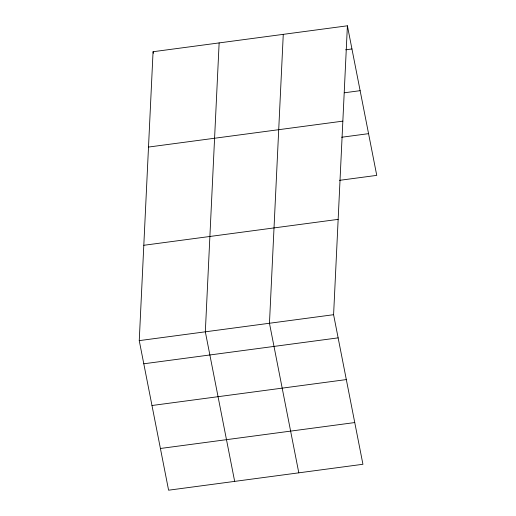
<?xml version="1.0" encoding="UTF-8"?>
<svg xmlns="http://www.w3.org/2000/svg" width="516" height="516" viewBox="0 0 516 516"><rect width="100%" height="100%" fill="white"/><g stroke="black" fill="none" stroke-linecap="round" stroke-linejoin="round"><path stroke-width="0.77" d="M347.403 25.8L333.594 314.702L362.935 464.277L168.597 490.2L139.249 340.625L153.065 51.723L347.403 25.8L376.751 175.375L339.534 180.336M219.139 42.905L205.329 331.814L234.67 481.389M283.271 34.353L269.462 323.261L298.803 472.83M345.617 49.807L351.951 48.962M344.295 92.79L360.129 90.674M148.505 147.06L342.843 121.137M341.644 137.25L368.566 133.657M143.809 245.287L338.148 219.365M139.249 340.625L333.594 314.702M143.796 363.786L338.135 337.864M151.981 405.505L346.32 379.583M160.411 448.481L354.75 422.559M153.065 51.723L153.368 53.264"/></g></svg>
